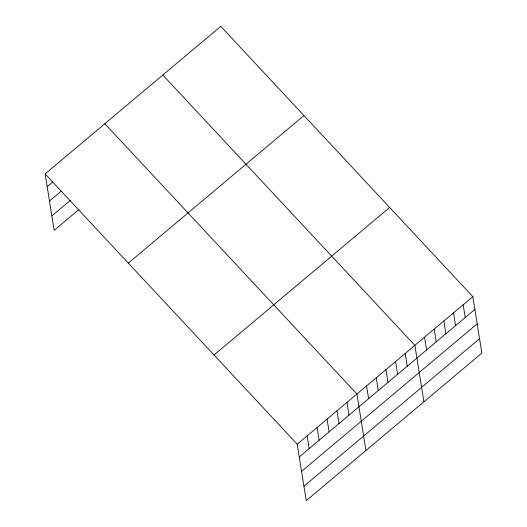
<?xml version="1.0" encoding="UTF-8"?>
<svg xmlns="http://www.w3.org/2000/svg" width="527" height="527" viewBox="0 0 527 527"><rect width="100%" height="100%" fill="white"/><g stroke="black" fill="none" stroke-linecap="round" stroke-linejoin="round"><path stroke-width="0.79" d="M45.131 173.903L220.76 26.35L472.831 296.655L481.869 353.097L306.24 500.65L297.202 444.208L45.131 173.903L54.169 230.345L79.05 209.443M47.173 186.65L52.766 181.947M49.479 201.07L61.297 191.136M51.857 215.925L70.519 200.247M128.311 263.105L303.941 115.551M214.015 355.007L389.644 207.454M297.202 444.208L472.831 296.655M299.244 456.955L474.873 309.402M301.556 471.375L477.179 323.822M303.934 486.23L479.563 338.677M162.803 75.045L414.874 345.35L423.912 401.791M104.84 123.733L356.917 394.038L365.955 450.48M463.174 304.771L465.209 317.517M453.51 312.886L455.552 325.633M443.853 321.002L445.895 333.743M434.195 329.118L436.231 341.858M424.531 337.234L426.574 349.974M405.21 353.465L407.252 366.206M395.553 361.581L397.595 374.322M385.896 369.697L387.938 382.437M376.232 377.806L378.274 390.553M366.575 385.922L368.617 398.669M346.964 402.404L349.006 415.144M337.01 410.764L339.052 423.51M327.056 419.123L329.098 431.87M317.109 427.483L319.145 440.229M307.155 435.849L309.197 448.589"/></g></svg>
